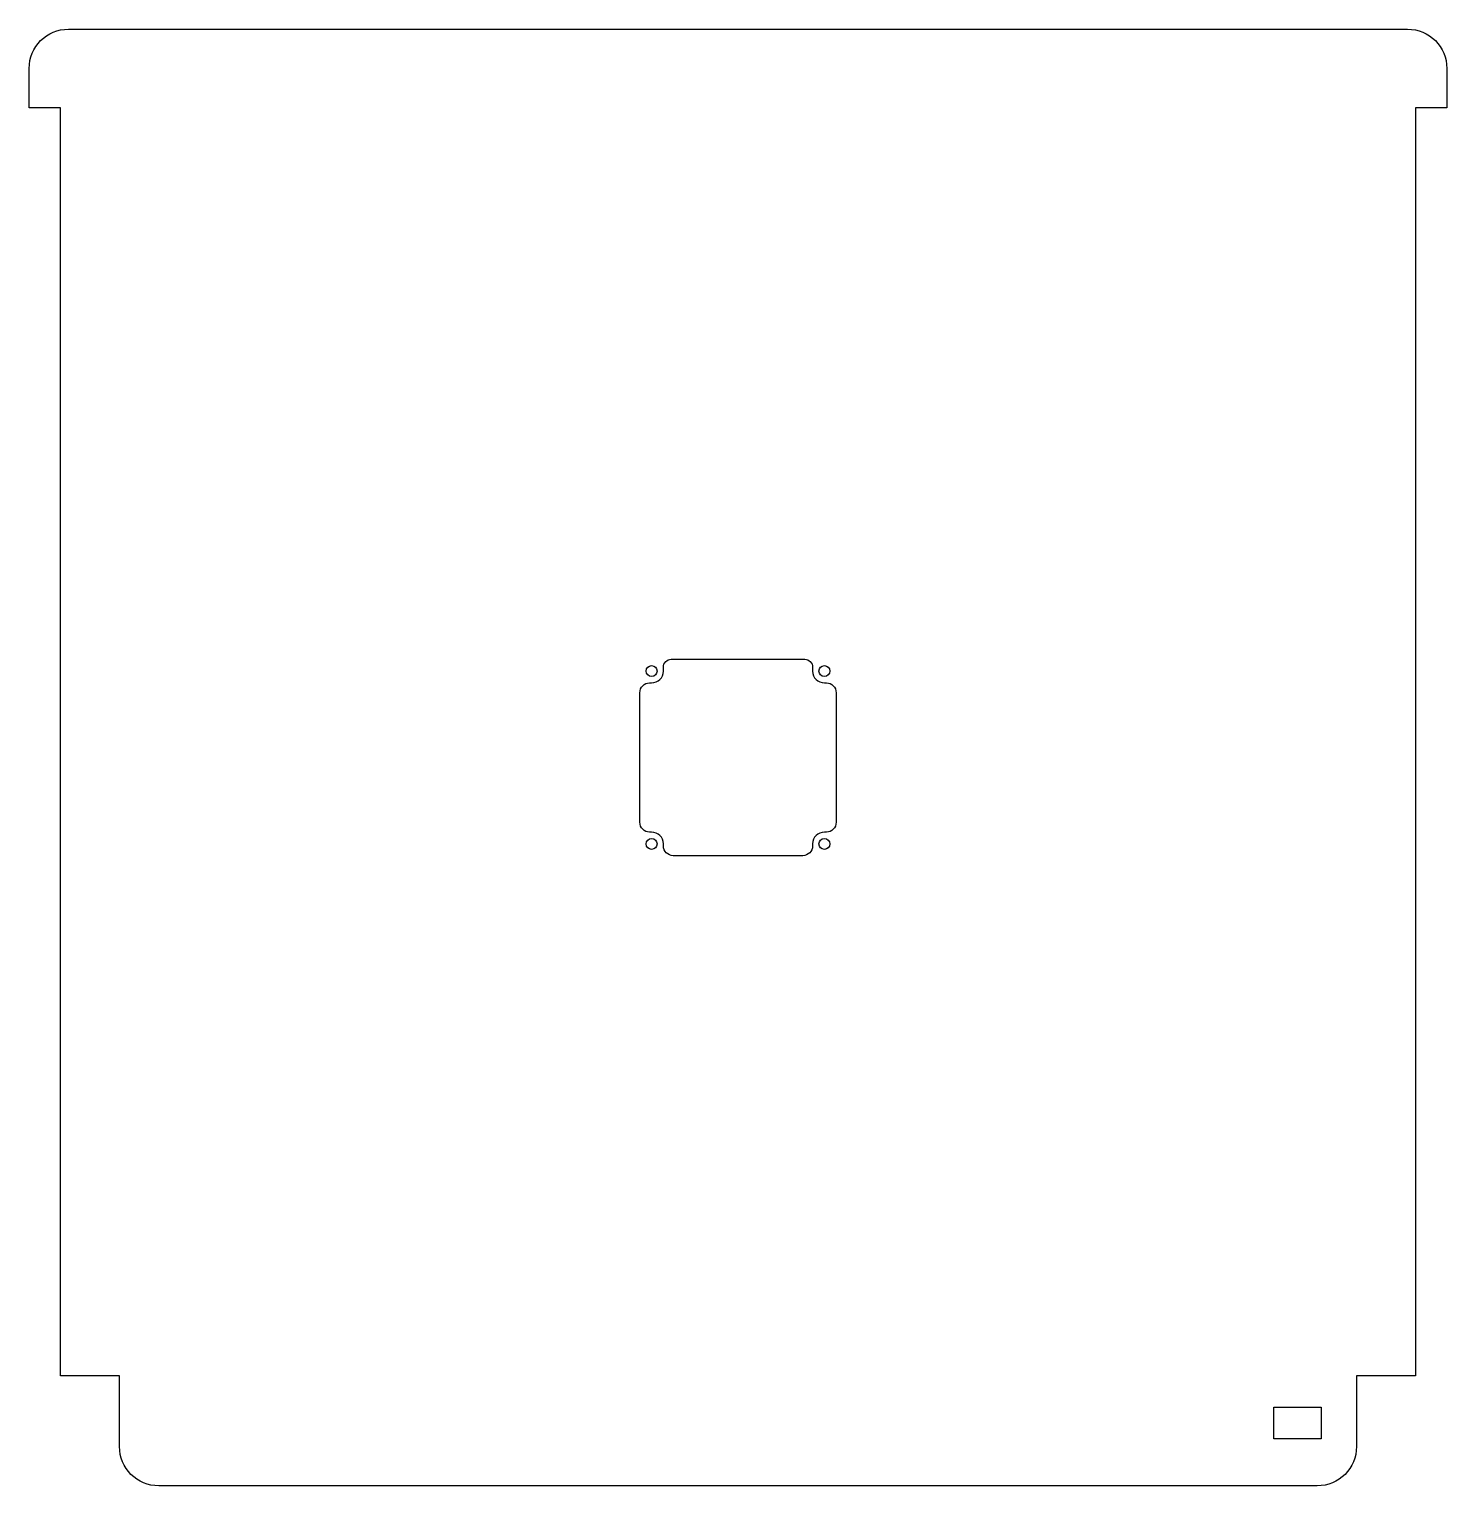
# Model space of a CAD drawing. Header units: inches. Extents: x 13.72 to 22.74, y 4.44 to 13.71.
import ezdxf

# ---------------------------------------------------------------- set-up
doc = ezdxf.new("R2010")
doc.units = ezdxf.units.IN
doc.header["$MEASUREMENT"] = 0
doc.layers.get('0').update_dxf_attribs({"lineweight": 0})

# ---------------------------------------------------------------- blocks, each defined once
blk = doc.blocks.new('Block_0')
at = {"color": 18, "lineweight": 25, "true_color": 0x000000}
blk.add_lwpolyline([(21.9443, 4.9359), (21.9443, 4.7359), (21.6443, 4.7359), (21.6443, 4.9359)], close=True, dxfattribs=at)
blk.add_open_spline([(21.9196, 4.4359), (22.0577, 4.4359), (22.1696, 4.5478), (22.1696, 4.6859), (22.1696, 4.6859), (22.1696, 5.1359), (22.1696, 5.1359), (22.1696, 5.1359), (22.5446, 5.1359), (22.5446, 5.1359), (22.5446, 5.1359), (22.5446, 13.2099), (22.5446, 13.2099), (22.5446, 13.2099), (22.7446, 13.2099), (22.7446, 13.2099), (22.7446, 13.2099), (22.7446, 13.4599), (22.7446, 13.4599), (22.7446, 13.598), (22.6327, 13.7099), (22.4946, 13.7099), (22.4946, 13.7099), (13.9706, 13.7099), (13.9706, 13.7099), (13.8326, 13.7099), (13.7206, 13.598), (13.7206, 13.4599), (13.7206, 13.4599), (13.7206, 13.2099), (13.7206, 13.2099), (13.7206, 13.2099), (13.9206, 13.2099), (13.9206, 13.2099), (13.9206, 13.2099), (13.9206, 5.1359), (13.9206, 5.1359), (13.9206, 5.1359), (14.2956, 5.1359), (14.2956, 5.1359), (14.2956, 5.1359), (14.2956, 4.6859), (14.2956, 4.6859), (14.2956, 4.5478), (14.4076, 4.4359), (14.5456, 4.4359), (14.5456, 4.4359), (21.9196, 4.4359), (21.9196, 4.4359)], degree=3, knots=[0, 0, 0, 0, 1, 1, 1, 2, 2, 2, 3, 3, 3, 4, 4, 4, 5, 5, 5, 6, 6, 6, 7, 7, 7, 8, 8, 8, 9, 9, 9, 10, 10, 10, 11, 11, 11, 12, 12, 12, 13, 13, 13, 14, 14, 14, 15, 15, 15, 16, 16, 16, 16], dxfattribs=at)
blk = doc.blocks.new('Block_1')
at = {"color": 18, "lineweight": 25, "true_color": 0x000000}
for centre in [(17.6826, 9.6229), (18.7826, 9.6229), (17.6826, 8.5229), (18.7826, 8.5229)]:
    blk.add_circle(centre, 0.035, dxfattribs=at)
blk.add_open_spline([(18.7076, 9.6229), (18.7076, 9.6229), (18.7076, 9.6479), (18.7076, 9.6479), (18.7076, 9.6755), (18.6853, 9.6979), (18.6576, 9.6979), (18.6576, 9.6979), (17.8076, 9.6979), (17.8076, 9.6979), (17.78, 9.6979), (17.7576, 9.6755), (17.7576, 9.6479), (17.7576, 9.6479), (17.7576, 9.6229), (17.7576, 9.6229), (17.7576, 9.5815), (17.7241, 9.5479), (17.6826, 9.5479), (17.6826, 9.5479), (17.6701, 9.5479), (17.6701, 9.5479), (17.6356, 9.5479), (17.6076, 9.5199), (17.6076, 9.4854), (17.6076, 9.4854), (17.6076, 8.6604), (17.6076, 8.6604), (17.6076, 8.6259), (17.6356, 8.5979), (17.6701, 8.5979), (17.6701, 8.5979), (17.6826, 8.5979), (17.6826, 8.5979), (17.7241, 8.5979), (17.7576, 8.5643), (17.7576, 8.5229), (17.7576, 8.5229), (17.7576, 8.5104), (17.7576, 8.5104), (17.7576, 8.4759), (17.7856, 8.4479), (17.8201, 8.4479), (17.8201, 8.4479), (18.6451, 8.4479), (18.6451, 8.4479), (18.6797, 8.4479), (18.7076, 8.4759), (18.7076, 8.5104), (18.7076, 8.5104), (18.7076, 8.5229), (18.7076, 8.5229), (18.7076, 8.5643), (18.7412, 8.5979), (18.7826, 8.5979), (18.7826, 8.5979), (18.7951, 8.5979), (18.7951, 8.5979), (18.8297, 8.5979), (18.8576, 8.6259), (18.8576, 8.6604), (18.8576, 8.6604), (18.8576, 9.4854), (18.8576, 9.4854), (18.8576, 9.5199), (18.8297, 9.5479), (18.7951, 9.5479), (18.7951, 9.5479), (18.7826, 9.5479), (18.7826, 9.5479), (18.7412, 9.5479), (18.7076, 9.5815), (18.7076, 9.6229)], degree=3, knots=[0, 0, 0, 0, 1, 1, 1, 2, 2, 2, 3, 3, 3, 4, 4, 4, 5, 5, 5, 6, 6, 6, 7, 7, 7, 8, 8, 8, 9, 9, 9, 10, 10, 10, 11, 11, 11, 12, 12, 12, 13, 13, 13, 14, 14, 14, 15, 15, 15, 16, 16, 16, 17, 17, 17, 18, 18, 18, 19, 19, 19, 20, 20, 20, 21, 21, 21, 22, 22, 22, 23, 23, 23, 24, 24, 24, 24], dxfattribs=at)

msp = doc.modelspace()

# ---------------------------------------------------------------- block references
for name in ['Block_0', 'Block_1']:
    msp.add_blockref(name, (0, 0))

doc.saveas('drawing.dxf')
